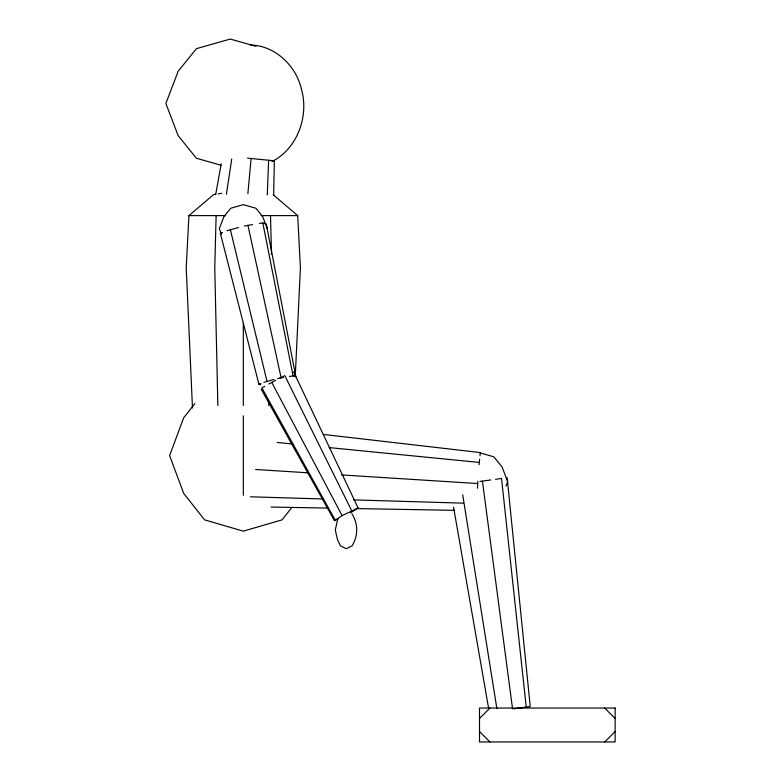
<?xml version="1.0" encoding="UTF-8"?>
<svg xmlns="http://www.w3.org/2000/svg" width="781" height="781" viewBox="0 0 781 781"><rect width="100%" height="100%" fill="white"/><g stroke="black" fill="none" stroke-linecap="round" stroke-linejoin="round"><path stroke-width="1.17" d="M268.771 405.524L268.83 401.893M273.643 195.475L274.356 160.818L247.548 158.133M216.122 215.615L214.765 267.776L217.86 405.524M267.297 194.84L268.615 160.242M295.257 376.501L300.412 267.776L297.698 215.615L273.223 194.752M215.771 194.332L213.408 194.752L188.934 215.615L186.22 267.776L192.477 407.946M477.435 488.252L477.874 481.194M479.085 464.773L479.632 459.14M247.87 193.698L251.111 158.494M479.993 455.85L480.364 452.57L323.285 434.421M226.392 194.342L231.742 158.953M215.693 194.469L221.218 163.883M337.402 520.556L335.303 529.948L337.402 539.339L340.496 545.919L346.256 548.721L352.016 545.919C358.245 536.127 358.245 523.768 352.016 513.966M505.961 486.143L507.679 481.652L502.105 467.048L493.826 456.807L479.563 452.755M261.186 389.182L334.434 520.634L342.117 515.645L358.089 507.962L293.588 371.815M358.089 507.962L350.396 512.951M194.879 403.582L183.691 417.776L169.614 455.567L183.691 493.358L204.573 519.863L243.311 531.158L282.058 519.863L291.752 507.562M479.514 718.481L489.941 708.045M604.709 741.95L615.135 731.514M264.857 386.263L261.918 387.942L334.971 519.726M268.771 384.027L275.752 380.288M279.783 378.238L284.831 375.661L351.694 510.764M271.983 161.53C297.131 148.917 308.925 116.681 301.661 90.079C296.585 66.385 275.683 45.649 250.721 45.034M334.434 520.634L338.7 518.76M222.575 232.426L220.349 233.265L258.921 384.213L260.776 384.789M227.007 230.746L238.547 227.496M258.921 384.213L260.922 383.451M263.939 382.309L274.024 379.449M244.414 226.07L252.507 224.528M277.558 378.59L283.493 377.369M218.133 193.913L221.677 193.288M259.38 223.483L262.816 222.966L266.272 224.04L295.853 376.793L293.07 375.925L289.478 376.462M480.032 481.438L490.771 479.964M495.554 479.3L501.529 478.48L526.238 707.088M513.722 708.806L530.25 706.532L507.142 477.708M188.934 215.615L225.582 215.615M261.049 215.615L297.698 215.615M271.075 507.054L328.225 508.08M357.415 508.607L454.688 510.344M250.418 496.804L323.373 498.981M353.773 499.889L463.211 503.159M255.592 469.488L307.782 472.788M341.766 474.936L477.699 483.546M277.099 442.446L292.836 444.008M329.152 447.591L479.261 462.42M255.963 46.352L230.268 39.05L196.412 48.666L178.166 71.256L165.865 103.463L178.166 135.669L196.412 158.25L220.935 165.221M604.709 708.045L615.135 718.481M479.514 731.514L489.941 741.95M271.72 382.348L342.117 515.645M267.307 228.657L262.728 216.659L255.934 208.244L243.311 204.661L230.698 208.244L223.903 216.659L219.315 228.657L221.404 234.105M230.336 229.487L266.956 381.167M247.928 225.221L281.101 377.74M262.816 222.966L293.07 375.925M453.556 507.172L488.662 708.562M462.713 494.861L496.892 708.66M482.414 481.106L512.58 708.963M270.499 215.615L271.515 254.43M243.311 323.344L243.311 405.524M243.311 415.834L243.311 495.31M615.135 708.045L479.514 708.045L479.514 741.95L615.135 741.95L615.135 708.045"/></g></svg>
